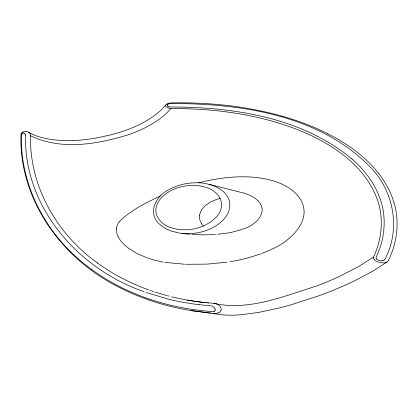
<?xml version="1.0" encoding="UTF-8"?>
<svg xmlns="http://www.w3.org/2000/svg" width="418" height="418" viewBox="0 0 418 418"><rect width="100%" height="100%" fill="white"/><g stroke="black" fill="none" stroke-linecap="round" stroke-linejoin="round"><path stroke-width="0.63" d="M30.504 135.84C29.37 186.109 56.874 234.122 97.342 262.88M215.186 309.9L215.181 309.952A5.669 3.271 0 0 1 215.139 310.302L215.113 310.402M167.388 105.226L167.399 105.153A2.947 1.703 0 0 1 167.524 104.798L167.566 104.719M199.558 215.38L199.778 219.821L201.648 223.902M116.533 228.124L116.847 226.587A33.33 19.244 0 0 1 119.292 221.733M30.524 135.62L30.556 135.024M373.467 257.18L373.431 257.436A6.897 3.981 0 0 0 373.499 258.24L373.582 258.502M21.067 133.922L20.994 134.194A9.395 5.424 0 0 0 20.942 134.507C18.669 200.609 63.452 260.889 121.711 288.577A200.891 115.979 0 0 0 139.048 296.352L145.177 298.692M21.099 133.838L21.605 132.94A5.016 2.895 0 0 1 22.321 132.297M21.496 134.063L21.532 133.974A4.086 2.362 0 0 1 21.647 133.755L21.699 133.676M373.635 256.783C381.754 239.498 383.964 218.813 377.611 200.488M384.853 259.395C400.622 230.093 394.289 192.442 371.618 168.491M388.275 260.707C397.084 243.161 399.78 222.062 394.085 203.028M220.725 311.023L220.652 311.133A6.662 3.846 0 0 1 219.669 312.131M388.123 260.942L387.146 261.94M119.297 221.739C130.766 210.118 145.934 202.845 160.502 195.917M387.068 261.997L372.501 271.324L354.433 280.875A312.732 180.555 0 0 1 318.73 295.819L291.419 304.675A255.403 147.455 0 0 1 279.642 307.873L258.794 312.387L241.458 314.707A71.441 41.246 0 0 1 229.968 315.198L228.474 315.156A45.996 26.553 0 0 1 222.094 314.759L190.514 310.506M166.766 104.108L166.698 104.15A5.643 3.255 0 0 0 166.469 104.328C151.739 121.659 128.101 130.991 105.932 135.965M373.493 257.091L358.121 266.836L338.695 276.768A283.937 163.929 0 0 1 317.116 285.823C285.504 295.787 250.016 310.517 216.519 303.917M219.523 312.225L219.408 312.298A5.685 3.281 0 0 1 218.259 312.857M386.906 262.107L386.864 262.133A3.799 2.195 0 0 1 385.553 262.656L385.438 262.682M22.441 132.224L22.562 132.151A4.373 2.524 0 0 1 22.755 132.046M271.789 249.212C290.332 241.296 314.002 219.549 299.711 198.231A60.239 34.778 0 0 0 296.493 194.192L296.075 193.759M271.695 249.259L271.423 249.389M270.681 249.76L261.72 253.522M203.43 226.028L210.442 222.251L215.986 217.532A47.809 27.604 0 0 0 220.782 209.601C224.382 199.449 215.469 189.971 206.168 187.447A26.193 15.121 0 0 0 197.16 185.592C184.944 184.589 171.913 187.938 162.754 196.35A47.621 27.494 0 0 0 156.379 206.612C153.573 216.602 162.518 225.459 171.547 227.841A26.167 15.111 0 0 0 180.111 229.586C188.022 230.313 196.099 229.085 203.43 226.028A27.938 16.13 0 0 1 201.654 223.902M243.464 228.818C254.421 225.96 268.57 213.107 258.972 201.816A32.473 18.747 0 0 0 258.465 201.225L258.199 200.938M242.874 229.038L237.252 230.856M168.026 103.471L168.172 103.418A5.826 3.365 0 0 1 168.423 103.34L168.715 103.256M260.534 253.961L248.846 257.671A116.565 67.298 0 0 1 237.335 260.388L229.968 261.72M218.139 312.899L217.637 313.051A5.241 3.025 0 0 1 216.289 313.291L215.954 313.317A5.293 3.057 0 0 1 214.951 313.317L214.826 313.312M383.316 260.539L383.28 260.55A3.177 1.834 0 0 1 382.601 260.712L382.501 260.727M168.95 103.8L168.966 103.795A3.501 2.022 0 0 1 169.337 103.695L169.656 103.633A4.279 2.471 0 0 1 170.696 103.539C240.899 103.371 320.225 114.992 371.168 167.979M236.865 230.961L232.868 231.964A66.953 38.655 0 0 1 226.368 233.218L217.632 234.299M168.747 103.246L170.69 102.938A6.986 4.034 0 0 1 171.281 102.906C208.702 102.18 246.38 106.083 282.453 116.267M198.466 182.838C221.509 177.127 246.014 174.191 269.375 179.808A56.613 32.682 0 0 1 278.963 182.87L281.617 183.993A56.043 32.353 0 0 1 294.768 192.494L295.813 193.492M226.922 262.19L207.166 264.119L186.867 264.286M215.479 234.477L204.841 234.879L193.623 234.55M73.84 140.479C62.434 140.903 50.85 140.218 39.846 137.005A42.934 24.787 0 0 1 30.838 133.462L28.821 132.328A5.356 3.093 0 0 0 27.928 131.895L27.724 131.822A4.556 2.628 0 0 0 26.177 131.487L26.01 131.471M186.026 264.254L185.393 264.228M184.39 264.186L184.072 264.171M183.967 264.166L164.525 262.321M25.937 131.466L25.885 131.466A4.091 2.362 0 0 0 23.727 131.675L23.424 131.769A4.206 2.43 0 0 0 22.823 132.015M193.121 234.519L191.742 234.425M214.518 313.286L214.204 313.265M212.987 303.249L213.671 303.301A6.244 3.605 0 0 1 215.26 303.541L216.341 303.855M214.115 313.26L213.791 313.234M213.175 303.301L213.175 303.301A1.85 1.066 0 0 1 214.147 303.369M213.608 313.223L213.332 313.202M171.845 231.248L180.148 233.213A30.942 17.864 0 0 0 181.893 233.437C197.191 234.843 213.959 230.37 224.419 218.614A54.727 31.596 0 0 0 228.364 212.239C236.018 192.092 211.513 181.856 195.133 182.797C185.482 182.995 175.759 185.435 167.472 190.472C156.076 196.089 148.061 212.433 158.15 222.836M212.297 303.202L209.909 303.008M210.944 313.014L209.481 312.889M189.861 234.279L181.893 233.437M209.225 302.951L208.206 302.862M207.866 302.831L208.582 302.919M207.527 302.799L206.518 302.705L207.208 302.789M208.749 312.826L191.643 310.689M204.162 302.465L203.488 302.392M204.125 302.475L203.153 302.355M203.441 302.402L201.486 302.167M199.564 304.732L210.662 305.767A2.973 1.714 0 0 1 211.665 305.971L211.973 306.07A5.361 3.093 0 0 1 212.893 306.525L213.185 306.707A7.623 4.399 0 0 1 213.682 307.094L214.073 307.465M214.309 303.384L214.471 303.405A6.155 3.553 0 0 1 216.075 303.771L216.19 303.802M202.422 302.287L200.159 302.005M201.063 302.125L198.179 301.754M199.715 301.963L196.857 301.582M197.693 301.702L196.204 301.493M195.546 301.399L196.356 301.519M194.892 301.305L195.687 301.425M195.018 301.326L192.933 301.017M194.354 301.232L192.28 300.913M191.82 300.845L192.358 300.929M170.283 108.487L170.304 108.492A8.841 5.105 0 0 1 168.679 108.142L168.339 108.037M191.366 300.772L191.899 300.855M190.911 300.699L191.434 300.782M190.974 300.709L190.002 300.552M190.514 300.636L189.547 300.474M190.446 310.496L190.274 310.469A171.15 98.815 0 0 1 148.96 299.999M189.093 300.401L189.594 300.485M188.638 300.323L189.135 300.406M188.184 300.244L188.675 300.328M187.734 300.166L188.22 300.249M187.28 300.087L187.76 300.171M187.306 300.093L181.898 299.074A158.662 91.605 0 0 1 171.704 296.811M162.926 262.044L154.592 260.179L146.739 257.707M208.984 184.312L245.11 193.419L251.192 195.859L255.983 198.9A32.102 18.533 0 0 1 257.582 200.311L258.063 200.792M169.196 296.179L167.639 295.777M167.017 295.61L155.465 292.198M169.097 106.804L168.992 106.773A3.224 1.86 0 0 1 168.25 106.465L168.177 106.423M154.571 291.905L154.869 292.004M153.537 291.565L153.239 291.466M152.795 291.315L152.502 291.215M171.568 231.159L166.704 229.142L162.581 226.723M151.912 291.012L152.204 291.116M151.321 290.813L149.858 290.301M148.933 300.03L145.333 298.745M147.146 292.799L168.146 299.079A157.168 90.737 0 0 0 199.558 304.738M146.263 292.485L146.556 292.59M145.38 292.166L145.088 292.062M148.254 289.726L147.82 289.57M147.674 289.517C129.967 283.043 113.053 274.292 97.781 263.204M143.912 291.633C78.27 269.077 23.695 207.02 25.55 135.348M146.054 257.457L136.153 253.021L128.049 247.884M216.691 303.985L216.702 303.99A8.444 4.875 0 0 1 217.773 304.503L218.128 304.712M327.508 133.572L336.495 138.395A200.849 115.958 0 0 1 373.363 167.179L374.241 168.161M30.504 135.725C61.159 150.642 97.389 144.325 128.692 134.648A116.888 67.486 0 0 0 146.154 127.218C155.313 122.427 164.164 116.58 170.821 108.565C215.197 108.377 260.226 114.328 301.498 131.247C333.313 144.539 365.51 166.124 377.47 200.065M28.811 132.323L28.941 132.407A4.959 2.863 0 0 1 29.25 132.626L29.5 132.846A7.733 4.467 0 0 1 30.514 135.004M162.137 226.41L158.469 223.191M97.697 263.147L97.368 262.901M91.516 269.333C126.633 295.014 169.624 308.714 212.814 311.609A2.142 1.238 0 0 0 213.467 311.598M91.453 269.291L91.192 269.098M91.051 268.988C48.446 238.495 19.771 187.536 21.375 134.544A6.192 3.574 0 0 1 21.459 134.168M127.621 247.555L123.906 244.347L120.776 240.883A54.105 31.235 0 0 1 118.921 238.166L118.017 236.473M24.578 133.598L24.735 133.734A5.094 2.942 0 0 1 25.085 134.152L25.19 134.309M351.825 158.84L352.186 159.159M351.799 158.819C301.765 117.395 233.369 106.94 170.549 107.013A3.83 2.21 0 0 1 169.253 106.846M352.212 159.18C364.512 170.032 374.894 183.523 380.234 199.167M374.455 259.839L374.685 260.059A9.436 5.45 0 0 0 375.599 260.769L376.075 261.062A10.487 6.056 0 0 0 377.835 261.872L378.494 262.096A11.359 6.557 0 0 0 380.61 262.603L381.357 262.718A10.022 5.784 0 0 0 382.888 262.854L383.578 262.865A5.528 3.192 0 0 0 385.271 262.718M214.183 307.591L214.878 308.63M374.648 168.626L378.974 173.888M376.503 258.914L376.456 258.857A4.995 2.884 0 0 1 376.169 258.329L376.169 258.329M167.571 105.879L167.613 105.937A2.816 1.625 0 0 0 168.067 106.355M165.868 106.449L165.815 106.355A3.976 2.299 0 0 1 165.648 105.843M25.242 134.403L25.529 135.213M214.941 308.766L215.035 309.012A8.031 4.635 0 0 1 215.181 309.743M380.38 199.595C386.885 218.227 384.722 239.394 376.205 257.138A4.326 2.498 0 0 0 376.106 258.105M118.075 236.463A42.265 24.401 0 0 1 116.47 228.118M220.119 198.456A27.849 16.077 0 0 0 216.435 199.47L210.583 201.978L205.619 205.369A36.617 21.14 0 0 0 199.564 215.38M218.253 304.79A11.046 6.38 0 0 1 219.581 305.871L219.957 306.279A12.618 7.284 0 0 1 220.809 307.596L220.997 308.066A11.495 6.636 0 0 1 221.2 309.048L221.206 309.487A8.762 5.058 0 0 1 220.798 310.914M165.643 105.717A3.501 2.022 0 0 1 165.847 104.986M165.962 106.585A4.65 2.686 0 0 0 166.688 107.259L166.991 107.452A6.129 3.537 0 0 0 168.214 107.99M21.773 133.593A2.242 1.291 0 0 1 22.086 133.3M22.18 133.248A1.489 0.862 0 0 1 22.462 133.117M22.567 133.086A1.186 0.684 0 0 1 23.178 133.028M23.277 133.034A1.552 0.899 0 0 1 23.774 133.143M23.878 133.175A2.811 1.62 0 0 1 24.568 133.598M374.356 259.724A8.339 4.817 0 0 1 373.619 258.601M167.519 105.796A2.769 1.599 0 0 1 167.388 105.315M167.623 104.636A3.004 1.735 0 0 1 168.041 104.234M168.151 104.16A2.879 1.662 0 0 1 168.679 103.894M105.858 135.897A104.484 60.323 0 0 1 73.85 140.558M166.876 104.035A5.533 3.192 0 0 1 167.884 103.523M282.443 116.282A208.551 120.405 0 0 1 327.529 133.556M379.006 173.883A209.329 120.854 0 0 1 394.059 203.033M384.764 259.526A3.814 2.205 0 0 1 384.236 260.069L384.132 260.142A3.151 1.818 0 0 1 383.426 260.503M382.376 260.748A4.227 2.44 0 0 1 381.237 260.79L380.861 260.775A5.444 3.145 0 0 1 379.445 260.55L379.1 260.461A5.758 3.323 0 0 1 377.929 260.012L377.668 259.871A5.491 3.172 0 0 1 376.602 259.04M215.061 310.543A3.313 1.912 0 0 1 214.795 311.002M214.69 311.096A1.97 1.139 0 0 1 214.215 311.405M214.073 311.462A1.797 1.035 0 0 1 213.629 311.572M205.844 302.637L204.83 302.538L205.834 302.658"/></g></svg>
